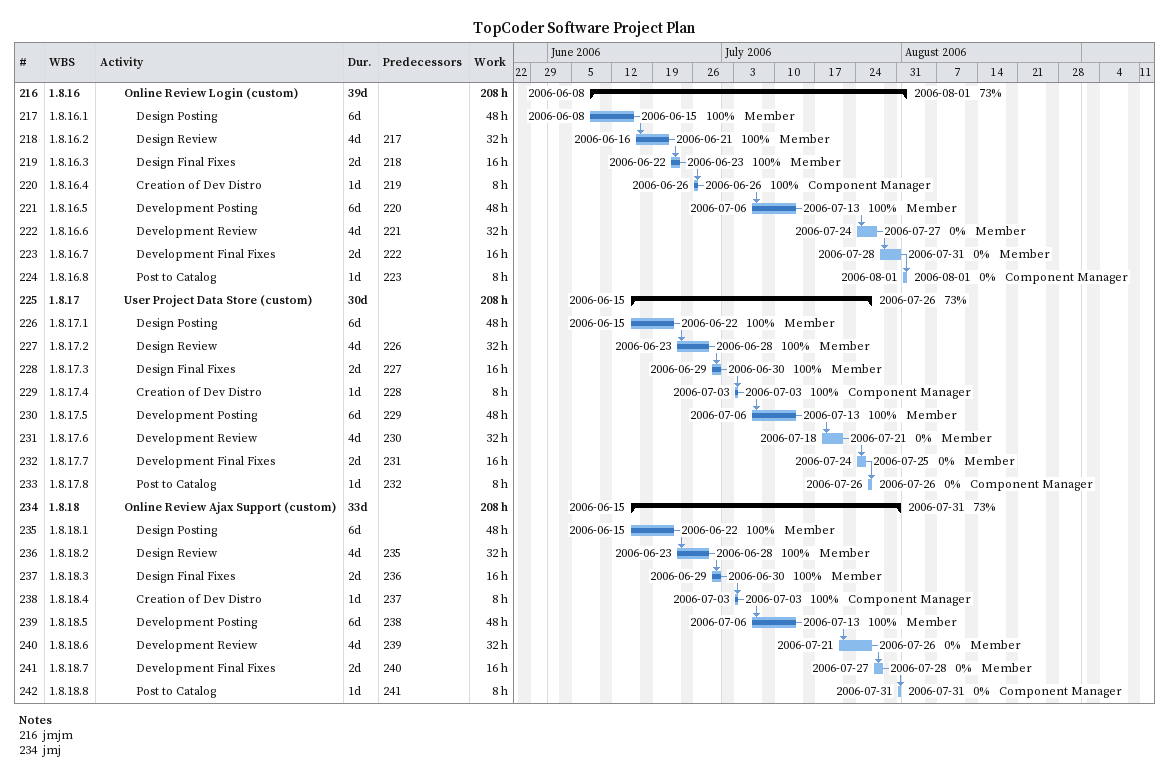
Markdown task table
TopCoder Software Project Plan

| ID | WBS | Task | Duration | Start | Finish | Predecessors | Resources | % complete | Work (h) |
|---|---|---|---|---|---|---|---|---|---|
| 216 | 1.8.16 | **Online Review Login (custom)** | 39d | 2006-06-08 | 2006-08-01 |  |  | 73 | 208 |
| 217 | 1.8.16.1 | Design Posting | 6d | 2006-06-08 | 2006-06-15 |  | Member | 100 | 48 |
| 218 | 1.8.16.2 | Design Review | 4d | 2006-06-16 | 2006-06-21 | 217 | Member | 100 | 32 |
| 219 | 1.8.16.3 | Design Final Fixes | 2d | 2006-06-22 | 2006-06-23 | 218 | Member | 100 | 16 |
| 220 | 1.8.16.4 | Creation of Dev Distro | 1d | 2006-06-26 | 2006-06-26 | 219 | Component Manager | 100 | 8 |
| 221 | 1.8.16.5 | Development Posting | 6d | 2006-07-06 | 2006-07-13 | 220 | Member | 100 | 48 |
| 222 | 1.8.16.6 | Development Review | 4d | 2006-07-24 | 2006-07-27 | 221 | Member | 0 | 32 |
| 223 | 1.8.16.7 | Development Final Fixes | 2d | 2006-07-28 | 2006-07-31 | 222 | Member | 0 | 16 |
| 224 | 1.8.16.8 | Post to Catalog | 1d | 2006-08-01 | 2006-08-01 | 223 | Component Manager | 0 | 8 |
| 225 | 1.8.17 | **User Project Data Store (custom)** | 30d | 2006-06-15 | 2006-07-26 |  |  | 73 | 208 |
| 226 | 1.8.17.1 | Design Posting | 6d | 2006-06-15 | 2006-06-22 |  | Member | 100 | 48 |
| 227 | 1.8.17.2 | Design Review | 4d | 2006-06-23 | 2006-06-28 | 226 | Member | 100 | 32 |
| 228 | 1.8.17.3 | Design Final Fixes | 2d | 2006-06-29 | 2006-06-30 | 227 | Member | 100 | 16 |
| 229 | 1.8.17.4 | Creation of Dev Distro | 1d | 2006-07-03 | 2006-07-03 | 228 | Component Manager | 100 | 8 |
| 230 | 1.8.17.5 | Development Posting | 6d | 2006-07-06 | 2006-07-13 | 229 | Member | 100 | 48 |
| 231 | 1.8.17.6 | Development Review | 4d | 2006-07-18 | 2006-07-21 | 230 | Member | 0 | 32 |
| 232 | 1.8.17.7 | Development Final Fixes | 2d | 2006-07-24 | 2006-07-25 | 231 | Member | 0 | 16 |
| 233 | 1.8.17.8 | Post to Catalog | 1d | 2006-07-26 | 2006-07-26 | 232 | Component Manager | 0 | 8 |
| 234 | 1.8.18 | **Online Review Ajax Support (custom)** | 33d | 2006-06-15 | 2006-07-31 |  |  | 73 | 208 |
| 235 | 1.8.18.1 | Design Posting | 6d | 2006-06-15 | 2006-06-22 |  | Member | 100 | 48 |
| 236 | 1.8.18.2 | Design Review | 4d | 2006-06-23 | 2006-06-28 | 235 | Member | 100 | 32 |
| 237 | 1.8.18.3 | Design Final Fixes | 2d | 2006-06-29 | 2006-06-30 | 236 | Member | 100 | 16 |
| 238 | 1.8.18.4 | Creation of Dev Distro | 1d | 2006-07-03 | 2006-07-03 | 237 | Component Manager | 100 | 8 |
| 239 | 1.8.18.5 | Development Posting | 6d | 2006-07-06 | 2006-07-13 | 238 | Member | 100 | 48 |
| 240 | 1.8.18.6 | Development Review | 4d | 2006-07-21 | 2006-07-26 | 239 | Member | 0 | 32 |
| 241 | 1.8.18.7 | Development Final Fixes | 2d | 2006-07-27 | 2006-07-28 | 240 | Member | 0 | 16 |
| 242 | 1.8.18.8 | Post to Catalog | 1d | 2006-07-31 | 2006-07-31 | 241 | Component Manager | 0 | 8 |

Notes
- 216: jmjm
- 234: jmj
